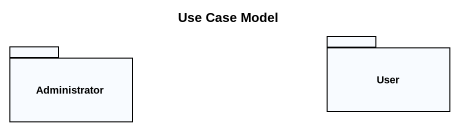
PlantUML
@startuml
title Use Case Model
package Administrator {
}
package User {
}
@enduml
